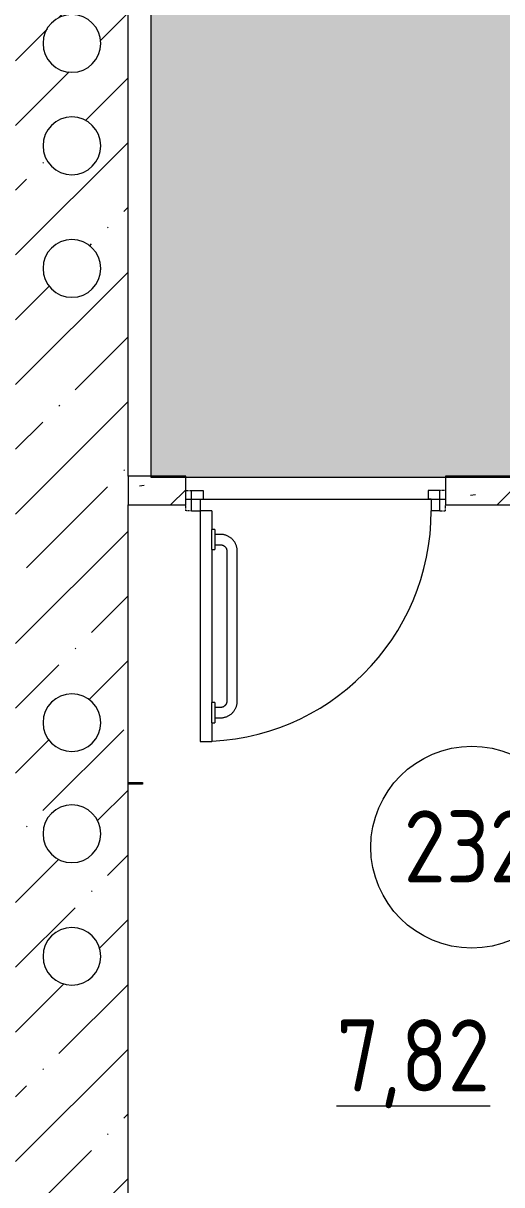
# Model space of a CAD drawing. Header units: millimetres. Extents: x -515342 to 330399, y -224905 to 507333.
# Drawn here: x -284964 to -283306, y 124317 to 128344 of the extents above; entities that cross this region are included whole.
import ezdxf

# ---------------------------------------------------------------- set-up
doc = ezdxf.new("R2010")
doc.units = ezdxf.units.MM
doc.linetypes.add('ASVP_Невидимые', pattern=[5, 3, -2])
for name, color, linetype, lineweight in [('Двери', 7, 'Continuous', 0), ('Марки помещений', 7, 'Continuous', 0), ('Перекрытие', 7, 'Continuous', 0), ('Сантехника', 7, 'Continuous', 0), ('Стены внутренние', 7, 'Continuous', 0), ('Стены несущие', 7, 'Continuous', 0), ('Стены перегородки', 7, 'Continuous', 0), ('Стены штриховка', 7, 'Continuous', 0), ('экспертиза условные обозначения', 1, 'Continuous', 0)]:
    doc.layers.add(name, color=color, linetype=linetype, lineweight=lineweight)
doc.styles.add('GOST Common_1', font='', dxfattribs={"width": 0.9, "height": 250})
doc.styles.get('GOST Common_1').set_extended_font_data('GOST Common')

# ---------------------------------------------------------------- blocks, each defined once
blk = doc.blocks.new('Дверь_Деревянная_1 полотно - АР_Дверь_Санузел_800х2000h_полотно__Г_Л-10560746-О_АР_П_2__3_400_План 2 этажа')
at = {"layer": 'Двери', "lineweight": 18}
for p, q in [((400, 870), (360, 870)), ((360, 805), (360, 870)), ((400, 70), (400, 870)), ((360, 205), (360, 735)), ((360, 70), (360, 135)), ((-430, 70), (-400, 70)), ((-430, 70), (-430, 0)), ((-400, 30), (-400, 70)), ((360, 70), (400, 70)), ((430, 70), (400, 70)), ((400, 30), (400, 70)), ((430, 70), (430, 0)), ((-430, 0), (-390, 0)), ((-400, 30), (-390, 30)), ((-390, 0), (-390, 30)), ((400, 30), (390, 30)), ((390, 0), (390, 30)), ((430, 0), (390, 0))]:
    blk.add_line(p, q, dxfattribs=at)
at = {"layer": 'Двери', "linetype": 'ASVP_Невидимые', "lineweight": 18}
for p, q in [((-450, 70), (-450, 50)), ((-430, 70), (-450, 70)), ((430, 70), (450, 70)), ((450, 70), (450, 50)), ((-450, 0), (-430, 0)), ((450, 0), (430, 0))]:
    blk.add_line(p, q, dxfattribs=at)
at = {"layer": 'Двери', "lineweight": 18}
blk.add_arc((400, 70), 800, 90, 180, dxfattribs=at)
blk = doc.blocks.new('МГН_Санузел_Поручень горизонтальный - АР_Сантехнические приборы_МГН_Поручень горизонтальный_на дверь-10674815-О_АР_П_2__3_400_План 2 этажа')
at = {"layer": 'Сантехника'}
for p, q in [((-595.8, 88), (-1115.8, 88)), ((-1115.8, 52), (-595.8, 52)), ((-1190.8, 10), (-1190.8, 0)), ((-1190.8, 10), (-1155.8, 10)), ((-1155.8, 0), (-1190.8, 0)), ((-1173.8, 30), (-1173.8, 10)), ((-1155.8, 10), (-1120.8, 10)), ((-1120.8, 0), (-1155.8, 0)), ((-1137.8, 10), (-1137.8, 30)), ((-1120.8, 0), (-1120.8, 10)), ((-590.8, 10), (-590.8, 0)), ((-590.8, 10), (-555.8, 10)), ((-573.8, 30), (-573.8, 10)), ((-555.8, 10), (-520.8, 10)), ((-537.8, 10), (-537.8, 30)), ((-520.8, 0), (-520.8, 10)), ((-555.8, 0), (-590.8, 0)), ((-520.8, 0), (-555.8, 0))]:
    blk.add_line(p, q, dxfattribs=at)
at = {"layer": 'Сантехника', "flags": 128}
for points in [[(-1115.8, 88), (-1118.1, 88), (-1120.4, 87.8), (-1122.7, 87.6), (-1125, 87.3), (-1127.3, 86.8), (-1129.6, 86.3), (-1131.8, 85.7), (-1134, 85.1), (-1136.2, 84.3), (-1138.4, 83.4), (-1140.5, 82.5), (-1142.6, 81.4), (-1144.6, 80.3), (-1146.6, 79.1), (-1148.5, 77.9), (-1150.4, 76.5), (-1152.3, 75.1), (-1154, 73.6), (-1155.8, 72), (-1157.4, 70.4), (-1159, 68.7), (-1160.5, 67), (-1161.9, 65.1), (-1163.3, 63.3), (-1164.6, 61.3), (-1165.8, 59.4), (-1166.9, 57.3), (-1168, 55.3), (-1169, 53.2), (-1169.9, 51), (-1170.7, 48.8), (-1171.4, 46.6), (-1172, 44.4), (-1172.5, 42.1), (-1173, 39.9), (-1173.3, 37.6), (-1173.6, 35.3), (-1173.7, 32.9), (-1173.8, 30.6), (-1173.8, 30)], [(-537.8, 30), (-537.8, 32.3), (-538, 34.6), (-538.2, 36.9), (-538.5, 39.2), (-539, 41.5), (-539.5, 43.8), (-540.1, 46), (-540.7, 48.2), (-541.5, 50.4), (-542.4, 52.6), (-543.3, 54.7), (-544.3, 56.8), (-545.5, 58.8), (-546.7, 60.8), (-547.9, 62.7), (-549.3, 64.6), (-550.7, 66.5), (-552.2, 68.2), (-553.8, 70), (-555.4, 71.6), (-557.1, 73.2), (-558.8, 74.7), (-560.7, 76.1), (-562.5, 77.5), (-564.5, 78.8), (-566.4, 80), (-568.5, 81.2), (-570.5, 82.2), (-572.6, 83.2), (-574.8, 84.1), (-577, 84.9), (-579.2, 85.6), (-581.4, 86.2), (-583.7, 86.7), (-585.9, 87.2), (-588.2, 87.5), (-590.5, 87.8), (-592.9, 87.9), (-595.2, 88), (-595.8, 88)], [(-1137.8, 30), (-1137.8, 30.9), (-1137.7, 31.8), (-1137.6, 32.6), (-1137.5, 33.5), (-1137.4, 34.4), (-1137.2, 35.2), (-1136.9, 36.1), (-1136.7, 36.9), (-1136.4, 37.8), (-1136.1, 38.6), (-1135.7, 39.4), (-1135.3, 40.2), (-1134.9, 40.9), (-1134.4, 41.7), (-1134, 42.4), (-1133.4, 43.1), (-1132.9, 43.8), (-1132.3, 44.5), (-1131.7, 45.2), (-1131.1, 45.8), (-1130.5, 46.4), (-1129.8, 47), (-1129.1, 47.5), (-1128.4, 48), (-1127.7, 48.5), (-1126.9, 49), (-1126.2, 49.4), (-1125.4, 49.8), (-1124.6, 50.2), (-1123.8, 50.5), (-1122.9, 50.8), (-1122.1, 51.1), (-1121.3, 51.3), (-1120.4, 51.5), (-1119.5, 51.7), (-1118.7, 51.8), (-1117.8, 51.9), (-1116.9, 52), (-1116, 52), (-1115.8, 52)], [(-595.8, 52), (-594.9, 52), (-594, 51.9), (-593.2, 51.8), (-592.3, 51.7), (-591.4, 51.6), (-590.6, 51.4), (-589.7, 51.1), (-588.9, 50.9), (-588, 50.6), (-587.2, 50.3), (-586.4, 49.9), (-585.6, 49.5), (-584.9, 49.1), (-584.1, 48.6), (-583.4, 48.2), (-582.7, 47.6), (-582, 47.1), (-581.3, 46.5), (-580.6, 45.9), (-580, 45.3), (-579.4, 44.7), (-578.8, 44), (-578.3, 43.3), (-577.8, 42.6), (-577.3, 41.9), (-576.8, 41.1), (-576.4, 40.4), (-576, 39.6), (-575.6, 38.8), (-575.3, 38), (-575, 37.1), (-574.7, 36.3), (-574.5, 35.5), (-574.3, 34.6), (-574.1, 33.7), (-574, 32.9), (-573.9, 32), (-573.8, 31.1), (-573.8, 30.2), (-573.8, 30)]]:
    blk.add_lwpolyline(points, dxfattribs=at)
blk = doc.blocks.new('2D_МГН_Санузел_Аксессуары - АР_Сантехнические приборы_Универсальный травмобезопасный держатель _крючок_-10688750-О_АР_П_2__3_400_План 2 этажа')
at = {"layer": 'Сантехника'}
for p, q in [((-111.6, 195), (-111.6, 245)), ((-111.6, 245), (-106.6, 245)), ((-106.6, 245), (-106.6, 195))]:
    blk.add_line(p, q, dxfattribs=at)
blk = doc.blocks.new('ASVP_Марка_Помещение_ДваЗначения - Номер Площадь-685795-О_АР_П_2__3_400_План 2 этажа')
at = {"layer": 'Марки помещений'}
blk.add_circle((0, 0), 3.5, dxfattribs=at)

msp = doc.modelspace()

# ---------------------------------------------------------------- hatches: boundary and pattern name
at = {"layer": 'Стены внутренние'}
h = msp.add_hatch(dxfattribs=at)
h.set_pattern_fill('FP_1', color=256, style=0, pattern_type=2)
h.set_pattern_definition([(45, (-374025.76, 123368.6), (-224.5064, 224.5064), []), (45, (-373801.25, 123368.6), (-224.5064, 224.5064), [396.875, -79.375, 3.353, -76.022])])
h.paths.add_polyline_path([(-284600.759, 123568.6058), (-284600.759, 129573.6058), (-284990.759, 129573.6058), (-284990.759, 123568.6058)])
h.paths.add_polyline_path([(-284778.3942, 125010.125), (-284813.1238, 125010.125), (-284845.759, 125022.0033), (-284872.3635, 125044.327), (-284889.7283, 125074.4038), (-284895.759, 125108.6058), (-284889.7283, 125142.8078), (-284872.3635, 125172.8846), (-284845.759, 125195.2083), (-284813.1238, 125207.0866), (-284778.3942, 125207.0866), (-284745.759, 125195.2083), (-284719.1546, 125172.8846), (-284701.7897, 125142.8078), (-284695.759, 125108.6058), (-284701.7897, 125074.4038), (-284719.1546, 125044.327), (-284745.759, 125022.0033)])
h.paths.add_polyline_path([(-284778.3942, 125435.125), (-284813.565, 125435.2856), (-284845.759, 125447.0033), (-284872.3635, 125469.327), (-284889.7283, 125499.4038), (-284895.759, 125533.6058), (-284889.7283, 125567.8078), (-284872.3635, 125597.8846), (-284845.759, 125620.2083), (-284813.1238, 125632.0866), (-284778.3942, 125632.0866), (-284745.759, 125620.2083), (-284719.1546, 125597.8846), (-284701.7897, 125567.8078), (-284695.759, 125533.6058), (-284701.7897, 125499.4038), (-284719.1546, 125469.327), (-284745.759, 125447.0033), (-284777.9531, 125435.2856)])
h.paths.add_polyline_path([(-284813.1238, 125820.125), (-284845.759, 125832.0033), (-284872.3635, 125854.327), (-284889.7283, 125884.4038), (-284895.759, 125918.6058), (-284889.7283, 125952.8078), (-284872.3635, 125982.8846), (-284845.759, 126005.2083), (-284813.1238, 126017.0866), (-284778.3942, 126017.0866), (-284745.759, 126005.2083), (-284719.1546, 125982.8846), (-284701.7897, 125952.8078), (-284695.759, 125918.6058), (-284701.7897, 125884.4038), (-284719.1546, 125854.327), (-284745.759, 125832.0033), (-284778.3942, 125820.125)])
h.paths.add_polyline_path([(-284813.1238, 127395.125), (-284845.759, 127407.0033), (-284872.3635, 127429.327), (-284889.7283, 127459.4038), (-284895.759, 127493.6058), (-284889.7283, 127527.8078), (-284872.3635, 127557.8846), (-284845.759, 127580.2083), (-284813.1238, 127592.0866), (-284778.3942, 127592.0866), (-284745.759, 127580.2083), (-284719.1546, 127557.8846), (-284701.7897, 127527.8078), (-284695.759, 127493.6058), (-284701.7897, 127459.4038), (-284719.1546, 127429.327), (-284745.759, 127407.0033), (-284778.3942, 127395.125)])
h.paths.add_polyline_path([(-284813.1238, 127820.125), (-284845.759, 127832.0033), (-284872.3635, 127854.327), (-284889.7283, 127884.4038), (-284895.759, 127918.6058), (-284889.7283, 127952.8078), (-284872.3635, 127982.8846), (-284845.759, 128005.2083), (-284813.1238, 128017.0866), (-284778.3942, 128017.0866), (-284745.759, 128005.2083), (-284719.1546, 127982.8846), (-284701.7897, 127952.8078), (-284695.759, 127918.6058), (-284701.7897, 127884.4038), (-284719.1546, 127854.327), (-284745.759, 127832.0033), (-284778.3942, 127820.125)])
h.paths.add_polyline_path([(-284778.3942, 128175.125), (-284813.1238, 128175.125), (-284845.759, 128187.0033), (-284872.3635, 128209.327), (-284889.7283, 128239.4038), (-284895.759, 128273.6058), (-284889.7283, 128307.8078), (-284872.3635, 128337.8846), (-284845.759, 128360.2083), (-284813.1238, 128372.0866), (-284778.3942, 128372.0866), (-284745.759, 128360.2083), (-284719.1546, 128337.8846), (-284701.7897, 128307.8078), (-284695.759, 128273.6058), (-284701.7897, 128239.4038), (-284719.1546, 128209.327), (-284745.759, 128187.0033)])
h.paths.add_polyline_path([(-284778.3942, 128630.125), (-284813.1238, 128630.125), (-284845.759, 128642.0033), (-284872.3635, 128664.327), (-284889.7283, 128694.4038), (-284895.759, 128728.6058), (-284889.7283, 128762.8078), (-284872.3635, 128792.8846), (-284845.759, 128815.2083), (-284813.1238, 128827.0866), (-284778.3942, 128827.0866), (-284745.759, 128815.2083), (-284719.1546, 128792.8846), (-284701.7897, 128762.8078), (-284695.759, 128728.6058), (-284701.7897, 128694.4038), (-284719.1546, 128664.327), (-284745.759, 128642.0033)])
h.paths.add_polyline_path([(-284778.3942, 129015.125), (-284813.1238, 129015.125), (-284845.759, 129027.0033), (-284872.3635, 129049.327), (-284889.7283, 129079.4038), (-284895.759, 129113.6058), (-284889.7283, 129147.8078), (-284872.3635, 129177.8846), (-284845.759, 129200.2083), (-284813.1238, 129212.0866), (-284778.3942, 129212.0866), (-284745.759, 129200.2083), (-284719.1546, 129177.8846), (-284701.7897, 129147.8078), (-284695.759, 129113.6058), (-284701.7897, 129079.4038), (-284719.1546, 129049.327), (-284745.759, 129027.0033)])
h.paths.add_polyline_path([(-284778.3942, 129331.1058), (-284813.1238, 129331.1058), (-284845.759, 129342.984), (-284872.3635, 129365.3078), (-284889.7283, 129395.3845), (-284895.759, 129429.5865), (-284889.7283, 129463.7886), (-284872.3635, 129493.8653), (-284845.759, 129516.1891), (-284813.1238, 129528.0673), (-284778.3942, 129528.0673), (-284745.759, 129516.1891), (-284719.1546, 129493.8653), (-284701.7897, 129463.7886), (-284695.759, 129429.5865), (-284701.7897, 129395.3845), (-284719.1546, 129365.3078), (-284745.759, 129342.984)])
h = msp.add_hatch(dxfattribs=at)
h.set_pattern_fill('FP_2', color=256, style=0, pattern_type=2)
h.set_pattern_definition([(45, (-374025.76, 123368.6), (-141.42136, 141.42136), [])])
h.paths.add_polyline_path([(-281200.259, 126673.6058), (-281200.259, 126773.6058), (-283500.759, 126773.6058), (-283500.759, 126673.6058), (-281847.4006, 126673.6058)])
h.paths.add_polyline_path([(-284400.759, 126673.6058), (-284400.759, 126773.6058), (-284600.759, 126773.6058), (-284600.759, 126673.6058), (-284464.6727, 126673.6058)])
h = msp.add_hatch(dxfattribs=at)
h.set_pattern_fill('FP_3', color=256, style=0, pattern_type=2)
h.set_pattern_definition([(50, (-374025.76, 123368.6), (364.3679, -31.8783), [38.1, -419.1]), (355, (-374025.76, 123368.6), (-70.4859, 382.1133), [30.48, -335.28]), (100.451, (-373995.4, 123365.95), (293.885, 350.2334), [32.38, -356.18]), (46.184, (-374025.76, 123470.2), (542.1585, -84.0858), [57.15, -628.65]), (96.636, (-373980.6, 123463.2), (474.805, 494.8554), [48.57, -534.27]), (351.184, (-374025.76, 123470.2), (474.8102, 494.85), [45.72, -502.92]), (21, (-373974.96, 123444.8), (303.2285, -204.5305), [38.1, -419.1]), (326, (-373974.96, 123444.8), (123.6039, 368.376), [30.48, -335.28]), (71.451, (-373949.7, 123427.76), (426.8341, 163.8427), [32.38, -356.18]), (37.5, (-374025.76, 123368.6), (6.17665, 169.11015), [16.764, -314.452, 16.764, -323.596, -336.55]), (37.5, (-374025.76, 123368.6), (6.17665, 169.11015), [-671.576, 16.764, -319.786]), (7.5, (-374025.76, 123368.6), (133.63888, 200.3615), [16.764, -177.292, 16.764, -306.832, -128.27]), (7.5, (-374025.76, 123368.6), (133.63888, 200.3615), [-517.652, 16.764, -111.506]), (327.5, (-374139.04, 123368.6), (271.18182, -11.45836), [16.764, -110.236, 16.764, -379.476, -525.78]), (327.5, (-374139.04, 123368.6), (271.18182, -11.45836), [-523.24, 16.764, -509.016]), (317.5, (-374189.84, 123368.6), (296.2585, 50.85285), [16.764, -148.336, 16.764, -246.38, -373.38]), (317.5, (-374189.84, 123368.6), (296.2585, 50.85285), [-428.244, 16.764, -356.616])])
h.paths.add_polyline_path([(-281200.259, 126673.6058), (-281200.259, 126773.6058), (-283500.759, 126773.6058), (-283500.759, 126673.6058), (-281847.4006, 126673.6058)])
h.paths.add_polyline_path([(-284400.759, 126673.6058), (-284400.759, 126773.6058), (-284600.759, 126773.6058), (-284600.759, 126673.6058), (-284464.6727, 126673.6058)])
at = {"layer": 'экспертиза условные обозначения'}
h = msp.add_hatch(dxfattribs=at)
h.set_pattern_fill('GRASS', color=3, scale=24)
h.set_pattern_definition([(90, (-374753.14, -34405.7), (-431.0523, 431.0523), [114.3, -747.8046]), (45, (-374753.14, -34405.7), (-431.0523, 431.0523), [114.3, -495.3]), (135, (-374753.14, -34405.7), (-431.0523, -431.0523), [114.3, -495.3])])
h.paths.add_polyline_path([(-317580.759, 132368.6058), (-272590.759, 132368.6058), (-272590.759, 129953.6058), (-276215.759, 129953.6058), (-276215.759, 129563.6058), (-275370.759, 129563.6058), (-275370.759, 126493.5459), (-278333.22, 126493.5459), (-278333.22, 129573.6058), (-278304.8297, 129573.6058), (-278304.8297, 129963.6058), (-283200.259, 129963.6058), (-283200.259, 126768.5459), (-284520.759, 126768.5459), (-284520.759, 129953.6058), (-288440.759, 129953.6058), (-288440.759, 130213.3459), (-292644.9691, 130214.6485), (-292644.9691, 126343.5459), (-301406.9946, 126343.5459), (-301406.9946, 130193.0459), (-303686.4946, 130193.0459), (-303686.4946, 130235.6745), (-305020.759, 130238.5459), (-317580.759, 130238.5459)])

# ---------------------------------------------------------------- linework, layer by layer
at = {"layer": 'Перекрытие'}
msp.add_line((-284400.759, 126693.6058), (-283500.759, 126693.6058), dxfattribs=at)
at = {"layer": 'Стены несущие'}
for p, q in [((-284600.759, 126773.6058), (-284600.759, 129963.6058)), ((-284600.759, 123568.6058), (-284600.759, 126673.6058))]:
    msp.add_line(p, q, dxfattribs=at)
for centre, start, end in [((-284795.759, 128273.6058), 0, 180), ((-284795.759, 128273.6058), 180, 0), ((-284795.759, 127918.6058), 0, 180), ((-284795.759, 127918.6058), 180, 0), ((-284795.759, 127493.6058), 0, 180), ((-284795.759, 127493.6058), 180, 0), ((-284795.759, 125918.6058), 0, 180), ((-284795.759, 125918.6058), 180, 0), ((-284795.759, 125533.6058), 0, 180), ((-284795.759, 125533.6058), 180, 0), ((-284795.759, 125108.6058), 0, 180), ((-284795.759, 125108.6058), 180, 0)]:
    msp.add_arc(centre, 100, start, end, dxfattribs=at)
at = {"layer": 'Стены перегородки'}
for p, q in [((-284400.759, 126773.6058), (-284600.759, 126773.6058)), ((-284400.759, 126673.6058), (-284400.759, 126773.6058)), ((-283100.759, 126773.6058), (-283500.759, 126773.6058)), ((-283500.759, 126773.6058), (-283500.759, 126673.6058)), ((-284600.759, 126673.6058), (-284400.759, 126673.6058)), ((-283500.759, 126673.6058), (-282000.759, 126673.6058))]:
    msp.add_line(p, q, dxfattribs=at)
at = {"layer": 'Стены штриховка'}
msp.add_line((-284600.759, 126773.6058), (-284600.759, 126673.6058), dxfattribs=at)
at = {"layer": 'экспертиза условные обозначения', "color": 3}
msp.add_lwpolyline([(-317580.759, 132368.6058), (-272590.759, 132368.6058), (-272590.759, 129953.6058), (-276215.759, 129953.6058), (-276215.759, 129563.6058), (-275370.759, 129563.6058), (-275370.759, 126493.5459), (-278333.22, 126493.5459), (-278333.22, 129573.6058), (-278304.8297, 129573.6058), (-278304.8297, 129963.6058), (-283200.259, 129963.6058), (-283200.259, 126768.5459), (-284520.759, 126768.5459), (-284520.759, 129953.6058), (-288440.759, 129953.6058), (-288440.759, 130213.3459), (-292644.9691, 130214.6485), (-292644.9691, 126343.5459), (-301406.9946, 126343.5459), (-301406.9946, 130193.0459), (-303686.4946, 130193.0459)], dxfattribs=at)

# ---------------------------------------------------------------- block references
at = {"layer": 'Двери', "rotation": 180}
msp.add_blockref('Дверь_Деревянная_1 полотно - АР_Дверь_Санузел_800х2000h_полотно__Г_Л-10560746-О_АР_П_2__3_400_План 2 этажа', (-283950.759, 126723.6058), dxfattribs=at)
at = {"layer": 'Марки помещений', "xscale": 99.99999999999993, "yscale": 99.99999999999993, "zscale": 99.99999999999993}
msp.add_blockref('ASVP_Марка_Помещение_ДваЗначения - Номер Площадь-685795-О_АР_П_2__3_400_План 2 этажа', (-283409.9887, 125487.0583), dxfattribs=at)
at = {"layer": 'Сантехника'}
for name, p, rotation in [('МГН_Санузел_Поручень горизонтальный - АР_Сантехнические приборы_МГН_Поручень горизонтальный_на дверь-10674815-О_АР_П_2__3_400_План 2 этажа', (-284310.759, 125397.8101), 269.9999999999995), ('2D_МГН_Санузел_Аксессуары - АР_Сантехнические приборы_Универсальный травмобезопасный держатель _крючок_-10688750-О_АР_П_2__3_400_План 2 этажа', (-284795.759, 125599.5312), 269.9999999999997)]:
    msp.add_blockref(name, p, dxfattribs=dict(at, rotation=rotation))

# ---------------------------------------------------------------- texts
at = {"layer": 'Марки помещений', "char_height": 250, "attachment_point": 1, "style": 'GOST Common_1'}
for s, insert, width in [('232', (-283646.2459, 125614.7834), 584.430187), ('\\L7,82 ', (-283878.8821, 124890.2529), 772.025062)]:
    msp.add_mtext(s, dxfattribs=dict(at, insert=insert, width=width))

doc.saveas('drawing.dxf')
